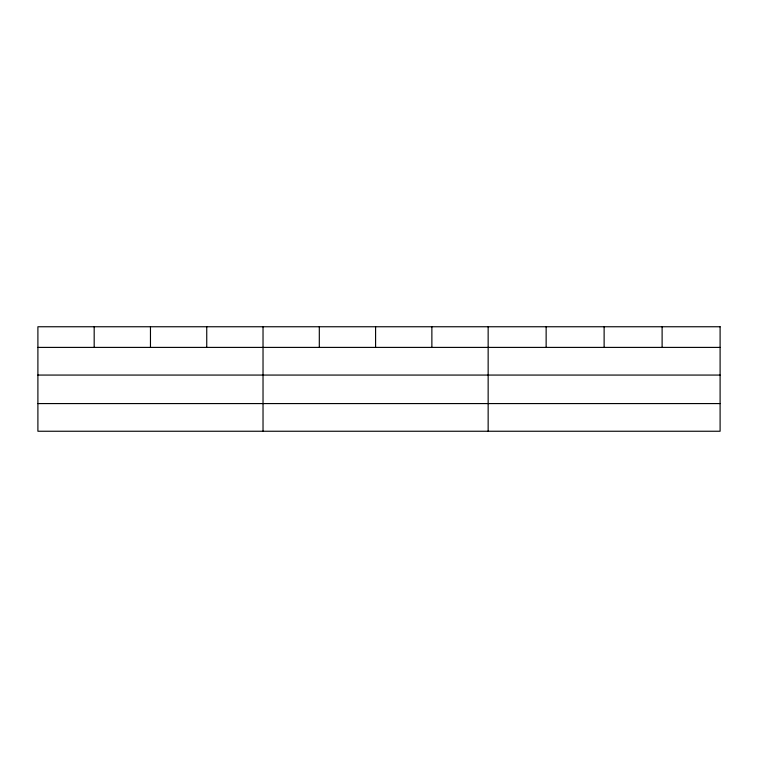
<?xml version="1.0" encoding="UTF-8"?>
<svg xmlns="http://www.w3.org/2000/svg" width="758" height="758" viewBox="0 0 758 758"><rect width="100%" height="100%" fill="white"/><g stroke="black" fill="none" stroke-linecap="round" stroke-linejoin="round"><path stroke-width="1.14" d="M37.9 347.401L720.1 347.401M37.9 375.068L720.1 375.068M37.9 403.578L720.1 403.578M662.113 326.755L662.113 347.401M604.126 326.755L604.126 347.401M546.139 326.755L546.139 347.401M488.152 326.755L488.152 431.245M431.87 326.755L431.87 347.401M375.589 326.755L375.589 347.401M319.308 326.755L319.308 347.401M263.026 326.755L263.026 431.245M206.744 326.755L206.744 347.401M150.463 326.755L150.463 347.401M94.181 326.755L94.181 347.401M720.1 326.755L37.9 326.755L37.9 431.245L720.1 431.245L720.1 326.755"/></g></svg>
